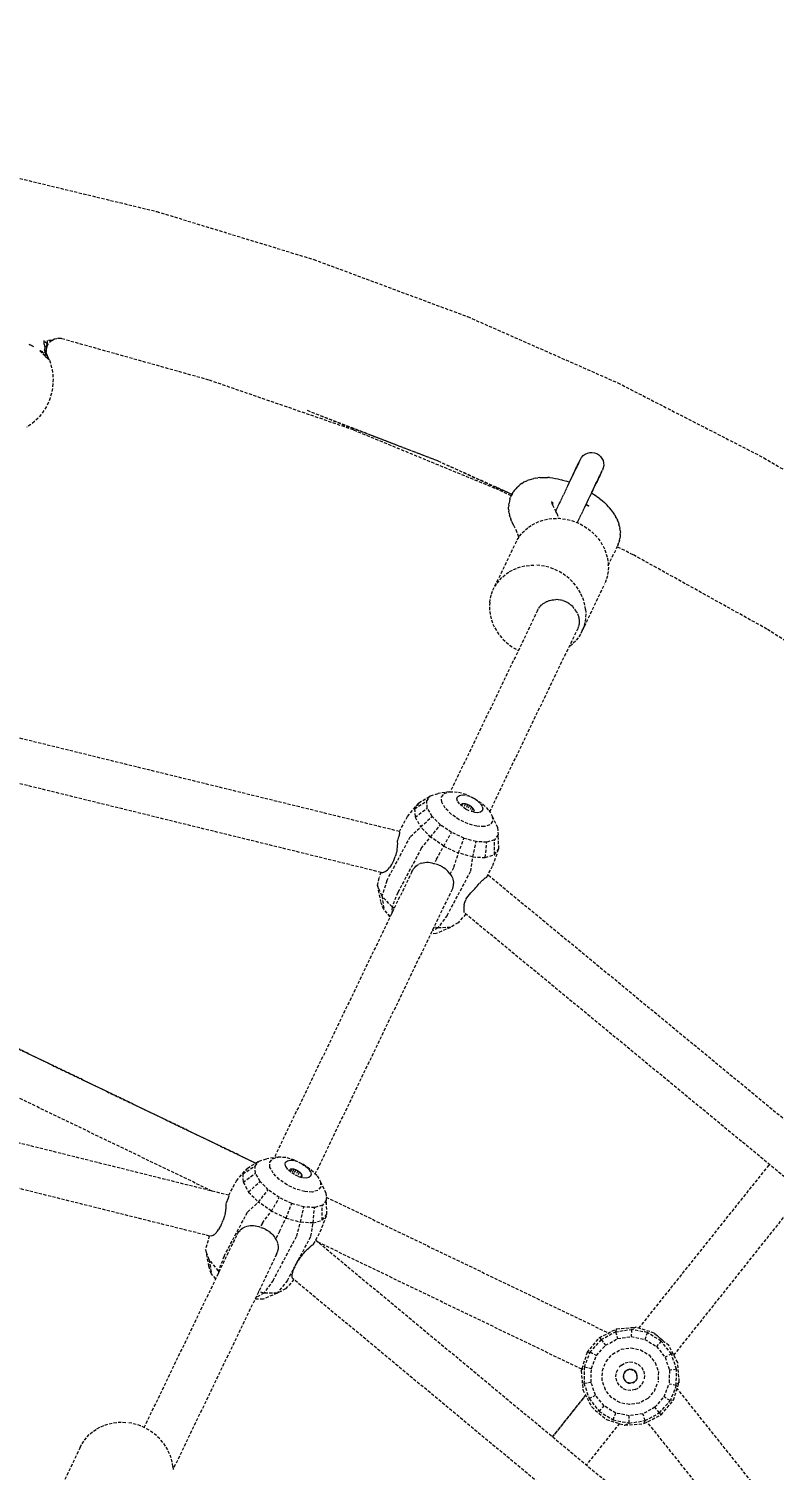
# Model space of a CAD drawing. Header units: millimetres. Extents: x -3111 to 2953, y -2449 to 2811.
# Drawn here: x 569 to 873, y 758 to 1346 of the extents above; entities that cross this region are included whole.
import ezdxf

# ---------------------------------------------------------------- set-up
doc = ezdxf.new("R2010")
doc.units = ezdxf.units.MM
doc.linetypes.add('HIDDEN', pattern=[1.905, 1.27, -0.635])
for name, color, linetype in [('DIKOM_ЗОНА', 90, 'Continuous'), ('DIKOM_ОБЪЕКТ', 7, 'Continuous'), ('DIKOM_РАЗМЕР_ОБЪЕКТА', 7, 'Continuous')]:
    doc.layers.add(name, color=color, linetype=linetype)
doc.styles.add('style1', font='arialbd.ttf', dxfattribs={"width": 0.8})
doc.dimstyles.new('1-50', dxfattribs={"dimtxt": 300, "dimasz": 200, "dimexe": 100, "dimexo": 0, "dimgap": 100, "dimtad": 1, "dimtxsty": 'style1', "dimcen": 200, "dimclrd": 7, "dimclre": 7, "dimclrt": 7, "dimadec": 1, "dimazin": 2, "dimtfac": 1, "dimtmove": 0, "dimatfit": 2, "dimfxl": 0, "dimlwd": 25, "dimlwe": 18, "dimarcsym": 0})

# ---------------------------------------------------------------- blocks, each defined once
blk = doc.blocks.new('*D0')
at = {"layer": 'Defpoints', "color": 0, "transparency": 16777216}
for p in [(1362.98, 623.05), (-717.19, -260.39)]:
    blk.add_point(p, dxfattribs=at)
at = {"layer": 'DIKOM_РАЗМЕР_ОБЪЕКТА', "color": 7, "lineweight": 25, "transparency": 16777216}
for p, q in [((1362.98, 623.05), (2780.32, 1224.99)), ((-533.11, -182.21), (1178.9, 544.87))]:
    blk.add_line(p, q, dxfattribs=at)
at = {"layer": 'DIKOM_РАЗМЕР_ОБЪЕКТА', "color": 7, "transparency": 16777216}
for points in [[(1165.87, 575.55), (1191.93, 514.19), (1362.98, 623.05)], [(-546.14, -151.53), (-520.08, -212.89), (-717.19, -260.39)]]:
    blk.add_solid(points, dxfattribs=at)
at = {"layer": 'DIKOM_РАЗМЕР_ОБЪЕКТА', "color": 7, "transparency": 16777216, "insert": (2050.93, 1228.64), "char_height": 300, "attachment_point": 5, "rotation": 23.01073, "style": 'style1'}
blk.add_mtext('{\\fArial|b0|i0|c204|p34;\\H1.16667x;∅2260}', dxfattribs=at)

msp = doc.modelspace()

# ---------------------------------------------------------------- linework, layer by layer
at = {"layer": 'DIKOM_ЗОНА', "color": 3, "lineweight": 15}
msp.add_circle((322.894, 181.327), 2629.975, dxfattribs=at)
at = {"layer": 'DIKOM_ОБЪЕКТ', "color": 7, "linetype": 'HIDDEN', "lineweight": 15}
for p, q in [((555.651, 1287.102), (620.75, 1271.372)), ((620.75, 1271.372), (684.802, 1251.812)), ((684.802, 1251.812), (747.582, 1228.492)), ((747.582, 1228.492), (808.871, 1201.494)), ((570.608, 1216.153), (568.717, 1217.166)), ((569.686, 1216.662), (568.717, 1217.166)), ((576.096, 1217.369), (574.742, 1218.707)), ((574.742, 1218.707), (574.787, 1217.482)), ((574.787, 1217.482), (575.192, 1215.889)), ((576.096, 1217.369), (575.694, 1216.513)), ((576.272, 1217.002), (575.908, 1216.13)), ((576.13, 1218.716), (576.096, 1217.369)), ((577.939, 1218.828), (576.13, 1218.716)), ((576.272, 1217.002), (576.13, 1218.716)), ((577.939, 1218.828), (576.272, 1217.002)), ((577.939, 1218.828), (579.095, 1219.39)), ((579.095, 1219.39), (580.015, 1219.605)), ((581.602, 1219.633), (580.015, 1219.605)), ((581.896, 1219.514), (581.101, 1219.624)), ((642.026, 1202.634), (581.896, 1219.514)), ((570.608, 1216.153), (569.686, 1216.662)), ((576.733, 1211.027), (573.038, 1214.68)), ((576.195, 1212.464), (573.038, 1214.68)), ((573.038, 1214.68), (575.38, 1213.771)), ((573.038, 1214.68), (575.434, 1212.099)), ((575.192, 1215.889), (575.038, 1214.972)), ((575.38, 1213.771), (575.038, 1214.972)), ((575.699, 1214.263), (575.038, 1214.972)), ((575.694, 1216.513), (575.192, 1215.889)), ((576.195, 1212.464), (575.38, 1213.771)), ((576.258, 1211.421), (575.434, 1212.099)), ((575.714, 1215.207), (575.699, 1214.263)), ((575.838, 1213.426), (575.699, 1214.263)), ((575.908, 1216.13), (575.714, 1215.207)), ((576.195, 1212.464), (575.838, 1213.426)), ((576.974, 1210.679), (576.195, 1212.464)), ((576.733, 1211.027), (576.195, 1212.464)), ((576.733, 1211.027), (576.258, 1211.421)), ((576.974, 1210.679), (577.597, 1208.835)), ((577.597, 1208.835), (578.057, 1206.943)), ((578.057, 1206.943), (578.353, 1205.019)), ((578.232, 1199.194), (577.857, 1197.283)), ((578.44, 1201.129), (578.232, 1199.194)), ((578.353, 1205.019), (578.481, 1203.076)), ((578.481, 1203.076), (578.44, 1201.129)), ((701.069, 1182.275), (642.026, 1202.634)), ((808.871, 1201.494), (868.453, 1170.913)), ((576.62, 1193.595), (575.766, 1191.845)), ((577.318, 1195.413), (576.62, 1193.595)), ((577.857, 1197.283), (577.318, 1195.413)), ((573.623, 1188.599), (572.349, 1187.126)), ((574.765, 1190.176), (573.623, 1188.599)), ((575.766, 1191.845), (574.765, 1190.176)), ((682.121, 1190.293), (735.446, 1169.688)), ((682.121, 1190.293), (699.935, 1183.174)), ((569.445, 1184.539), (567.836, 1183.442)), ((570.953, 1185.769), (569.445, 1184.539)), ((572.349, 1187.126), (570.953, 1185.769)), ((735.446, 1169.688), (699.935, 1183.174)), ((701.069, 1182.275), (758.821, 1158.507)), ((793.388, 1169.84), (793.226, 1169.505)), ((793.226, 1169.505), (793.388, 1169.84)), ((793.504, 1170.082), (793.388, 1169.84)), ((793.388, 1169.84), (793.504, 1170.082)), ((793.598, 1170.276), (794.107, 1171.115)), ((794.107, 1171.115), (794.77, 1171.838)), ((794.77, 1171.838), (795.562, 1172.417)), ((795.562, 1172.417), (796.451, 1172.831)), ((796.451, 1172.831), (797.405, 1173.063)), ((797.405, 1173.063), (798.255, 1173.11)), ((798.255, 1173.11), (799.291, 1172.97)), ((799.291, 1172.97), (800.275, 1172.618)), ((800.275, 1172.618), (801.101, 1172.116)), ((801.101, 1172.116), (801.825, 1171.454)), ((801.825, 1171.454), (802.406, 1170.663)), ((802.406, 1170.663), (802.821, 1169.774)), ((802.821, 1169.774), (803.055, 1168.821)), ((868.453, 1170.913), (926.119, 1136.856)), ((735.446, 1169.688), (765.716, 1156.093)), ((735.446, 1169.688), (758.579, 1159.098)), ((790.937, 1164.751), (790.469, 1163.779)), ((790.469, 1163.779), (790.937, 1164.751)), ((791.375, 1165.66), (790.937, 1164.751)), ((790.937, 1164.751), (791.375, 1165.66)), ((791.779, 1166.5), (791.375, 1165.66)), ((791.375, 1165.66), (791.779, 1166.5)), ((792.148, 1167.266), (791.779, 1166.5)), ((791.779, 1166.5), (792.148, 1167.266)), ((792.479, 1167.954), (792.148, 1167.266)), ((792.148, 1167.266), (792.479, 1167.954)), ((792.77, 1168.558), (792.479, 1167.954)), ((792.479, 1167.954), (792.77, 1168.558)), ((793.02, 1169.076), (792.77, 1168.558)), ((792.77, 1168.558), (793.02, 1169.076)), ((793.226, 1169.505), (793.02, 1169.076)), ((793.02, 1169.076), (793.226, 1169.505)), ((801.785, 1164.23), (801.494, 1163.625)), ((801.494, 1163.625), (801.785, 1164.23)), ((802.035, 1164.749), (801.785, 1164.23)), ((801.785, 1164.23), (802.035, 1164.749)), ((802.242, 1165.178), (802.035, 1164.749)), ((802.035, 1164.749), (802.242, 1165.178)), ((802.404, 1165.513), (802.242, 1165.178)), ((802.242, 1165.178), (802.404, 1165.513)), ((802.52, 1165.755), (802.404, 1165.513)), ((802.404, 1165.513), (802.52, 1165.755)), ((802.949, 1166.871), (802.613, 1165.949)), ((803.098, 1167.841), (802.949, 1166.871)), ((803.055, 1168.821), (803.098, 1167.841)), ((765.647, 1155.972), (758.579, 1159.098)), ((765.348, 1155.364), (758.821, 1158.507)), ((766.734, 1157.71), (767.236, 1158.318)), ((767.805, 1158.943), (767.236, 1158.318)), ((767.805, 1158.943), (768.421, 1159.479)), ((769.051, 1160.026), (768.421, 1159.479)), ((769.741, 1160.494), (769.051, 1160.026)), ((769.741, 1160.494), (770.448, 1160.945)), ((771.174, 1161.32), (770.448, 1160.945)), ((771.174, 1161.32), (771.97, 1161.692)), ((772.716, 1161.968), (771.97, 1161.692)), ((772.716, 1161.968), (773.588, 1162.262)), ((773.588, 1162.262), (774.553, 1162.485)), ((775.274, 1162.651), (774.553, 1162.485)), ((775.274, 1162.651), (776.293, 1162.798)), ((776.995, 1162.862), (776.293, 1162.798)), ((776.995, 1162.862), (778.054, 1162.937)), ((778.054, 1162.937), (779.182, 1162.943)), ((779.182, 1162.943), (780.373, 1162.881)), ((780.949, 1162.846), (780.373, 1162.881)), ((780.949, 1162.846), (782.147, 1162.721)), ((782.147, 1162.721), (783.392, 1162.533)), ((783.392, 1162.533), (784.677, 1162.28)), ((784.677, 1162.28), (785.993, 1161.966)), ((786.341, 1161.87), (785.993, 1161.966)), ((786.341, 1161.87), (787.624, 1161.512)), ((787.779, 1158.194), (787.195, 1156.98)), ((787.624, 1161.512), (788.923, 1161.099)), ((788.353, 1159.385), (787.779, 1158.194)), ((788.912, 1160.547), (788.353, 1159.385)), ((789.454, 1161.67), (788.912, 1160.547)), ((788.923, 1161.099), (789.141, 1161.021)), ((789.141, 1161.021), (789.454, 1161.67)), ((789.974, 1162.75), (789.454, 1161.67)), ((789.454, 1161.67), (789.974, 1162.75)), ((790.469, 1163.779), (789.974, 1162.75)), ((789.974, 1162.75), (790.469, 1163.779)), ((798.986, 1158.417), (798.466, 1157.337)), ((798.466, 1157.337), (798.986, 1158.417)), ((799.482, 1159.447), (798.986, 1158.417)), ((798.986, 1158.417), (799.482, 1159.447)), ((799.951, 1160.42), (799.482, 1159.447)), ((799.482, 1159.447), (799.951, 1160.42)), ((800.389, 1161.329), (799.951, 1160.42)), ((799.951, 1160.42), (800.389, 1161.329)), ((800.793, 1162.17), (800.389, 1161.329)), ((800.389, 1161.329), (800.793, 1162.17)), ((801.162, 1162.937), (800.793, 1162.17)), ((800.793, 1162.17), (801.162, 1162.937)), ((801.494, 1163.625), (801.162, 1162.937)), ((801.162, 1162.937), (801.494, 1163.625)), ((764.371, 1151.657), (764.497, 1152.436)), ((764.634, 1153.276), (764.497, 1152.436)), ((764.868, 1154.094), (764.634, 1153.276)), ((764.868, 1154.094), (765.124, 1154.829)), ((765.471, 1155.66), (765.124, 1154.829)), ((765.855, 1156.342), (765.471, 1155.66)), ((765.855, 1156.342), (766.237, 1157.018)), ((766.734, 1157.71), (766.237, 1157.018)), ((782.21, 1151.796), (781.89, 1153.492)), ((782.311, 1151.599), (782.347, 1153.111)), ((785.412, 1153.279), (784.82, 1152.05)), ((786.008, 1154.515), (785.412, 1153.279)), ((786.603, 1155.752), (786.008, 1154.515)), ((787.195, 1156.98), (786.603, 1155.752)), ((796.206, 1152.644), (795.613, 1151.414)), ((796.791, 1153.858), (796.206, 1152.644)), ((797.365, 1155.051), (796.791, 1153.858)), ((797.924, 1156.213), (797.365, 1155.051)), ((798.466, 1157.337), (797.924, 1156.213)), ((798.15, 1156.681), (798.466, 1157.337)), ((798.15, 1156.681), (798.975, 1156.147)), ((798.975, 1156.147), (800.08, 1155.377)), ((800.08, 1155.377), (800.351, 1155.181)), ((800.351, 1155.181), (801.446, 1154.355)), ((801.446, 1154.355), (802.475, 1153.513)), ((802.475, 1153.513), (803.433, 1152.661)), ((803.433, 1152.661), (804.314, 1151.803)), ((764.332, 1149.999), (764.333, 1150.815)), ((764.332, 1149.999), (764.393, 1149.171)), ((764.371, 1151.657), (764.333, 1150.815)), ((764.514, 1148.325), (764.393, 1149.171)), ((764.514, 1148.325), (764.67, 1147.529)), ((764.908, 1146.664), (764.67, 1147.529)), ((764.908, 1146.664), (765.153, 1145.914)), ((782.21, 1151.796), (783.641, 1148.986)), ((783.662, 1149.645), (783.489, 1149.285)), ((783.94, 1148.311), (783.641, 1148.986)), ((784.236, 1150.836), (783.662, 1149.645)), ((783.94, 1148.311), (784.759, 1146.217)), ((784.82, 1152.05), (784.236, 1150.836)), ((793.244, 1146.494), (792.67, 1145.302)), ((793.829, 1147.709), (793.244, 1146.494)), ((794.421, 1148.939), (793.829, 1147.709)), ((795.018, 1150.176), (794.421, 1148.939)), ((795.613, 1151.414), (795.018, 1150.176)), ((795.751, 1151.699), (796.999, 1151.291)), ((795.836, 1151.875), (796.999, 1151.291)), ((795.897, 1152.003), (796.999, 1151.291)), ((805.113, 1150.944), (804.314, 1151.803)), ((805.113, 1150.944), (805.517, 1150.497)), ((806.258, 1149.607), (805.517, 1150.497)), ((807.042, 1148.537), (806.258, 1149.607)), ((807.61, 1147.63), (807.042, 1148.537)), ((807.61, 1147.63), (807.974, 1147.029)), ((808.447, 1146.115), (807.974, 1147.029)), ((765.498, 1145.04), (765.153, 1145.914)), ((765.498, 1145.04), (765.826, 1144.351)), ((765.826, 1144.351), (766.269, 1143.478)), ((766.269, 1143.478), (767.359, 1141.315)), ((767.212, 1141.689), (768.116, 1139.379)), ((769.904, 1140.285), (771.142, 1141.541)), ((771.142, 1141.541), (772.486, 1142.656)), ((772.486, 1142.656), (773.922, 1143.61)), ((773.922, 1143.61), (775.502, 1144.436)), ((775.502, 1144.436), (777.191, 1145.126)), ((777.191, 1145.126), (778.944, 1145.663)), ((778.944, 1145.663), (780.717, 1146.03)), ((780.717, 1146.03), (782.519, 1146.22)), ((782.519, 1146.22), (784.394, 1146.243)), ((784.394, 1146.243), (786.293, 1146.105)), ((786.293, 1146.105), (788.168, 1145.809)), ((788.168, 1145.809), (789.97, 1145.357)), ((789.97, 1145.357), (791.743, 1144.732)), ((791.743, 1144.732), (793.496, 1143.941)), ((792.67, 1145.302), (792.279, 1144.491)), ((793.496, 1143.941), (795.185, 1143.005)), ((795.185, 1143.005), (796.764, 1141.948)), ((796.764, 1141.948), (798.201, 1140.786)), ((798.201, 1140.786), (799.544, 1139.476)), ((808.447, 1146.115), (808.744, 1145.443)), ((809.11, 1144.53), (808.744, 1145.443)), ((809.11, 1144.53), (809.331, 1143.8)), ((809.581, 1142.9), (809.331, 1143.8)), ((809.581, 1142.9), (809.717, 1142.127)), ((809.842, 1141.249), (809.717, 1142.127)), ((809.842, 1141.249), (809.889, 1140.447)), ((809.883, 1139.602), (809.889, 1140.447)), ((757.914, 1116.897), (767.111, 1135.995)), ((767.111, 1135.995), (767.864, 1137.486)), ((767.864, 1137.486), (768.8, 1138.922)), ((767.974, 1139.909), (768.402, 1138.311)), ((768.8, 1138.922), (769.904, 1140.285)), ((799.544, 1139.476), (800.783, 1138.04)), ((800.783, 1138.04), (801.886, 1136.516)), ((801.886, 1136.516), (802.823, 1134.944)), ((802.823, 1134.944), (803.576, 1133.344)), ((804.958, 1127.027), (808.733, 1134.865)), ((815.088, 1131.411), (808.579, 1134.545)), ((809.068, 1135.682), (808.733, 1134.865)), ((809.068, 1135.682), (809.329, 1136.382)), ((809.558, 1137.173), (809.329, 1136.382)), ((809.558, 1137.173), (809.701, 1137.983)), ((809.838, 1138.788), (809.701, 1137.983)), ((809.883, 1139.602), (809.838, 1138.788)), ((803.576, 1133.344), (804.169, 1131.686)), ((804.169, 1131.686), (804.605, 1129.968)), ((804.605, 1129.968), (804.883, 1128.191)), ((869.679, 1101.077), (815.088, 1131.411)), ((761.945, 1122.443), (763.289, 1123.558)), ((763.289, 1123.558), (764.725, 1124.512)), ((764.725, 1124.512), (766.305, 1125.338)), ((766.305, 1125.338), (767.993, 1126.028)), ((767.993, 1126.028), (769.747, 1126.565)), ((769.747, 1126.565), (771.519, 1126.932)), ((771.519, 1126.932), (773.322, 1127.122)), ((773.322, 1127.122), (775.196, 1127.145)), ((777.096, 1127.007), (775.196, 1127.145)), ((778.971, 1126.711), (777.096, 1127.007)), ((780.773, 1126.259), (778.971, 1126.711)), ((782.546, 1125.634), (780.773, 1126.259)), ((784.299, 1124.843), (782.546, 1125.634)), ((785.988, 1123.907), (784.299, 1124.843)), ((787.567, 1122.85), (785.988, 1123.907)), ((789.004, 1121.689), (787.567, 1122.85)), ((804.605, 1122.797), (804.169, 1121.143)), ((804.883, 1124.534), (804.605, 1122.797)), ((804.883, 1128.191), (805.002, 1126.354)), ((805.002, 1126.354), (804.883, 1124.534)), ((757.32, 1115.326), (757.914, 1116.897)), ((757.914, 1116.897), (758.667, 1118.388)), ((758.667, 1118.388), (759.604, 1119.824)), ((759.604, 1119.824), (760.706, 1121.187)), ((760.706, 1121.187), (761.945, 1122.443)), ((790.347, 1120.378), (789.004, 1121.689)), ((791.586, 1118.942), (790.347, 1120.378)), ((792.69, 1117.418), (791.586, 1118.942)), ((793.626, 1115.846), (792.69, 1117.418)), ((794.379, 1100.473), (803.576, 1119.571)), ((804.169, 1121.143), (803.576, 1119.571)), ((756.608, 1111.935), (756.488, 1110.115)), ((756.608, 1111.935), (756.885, 1113.672)), ((756.885, 1113.672), (757.32, 1115.326)), ((777.803, 1110.917), (778.296, 1111.34)), ((778.306, 1111.348), (778.471, 1111.473)), ((778.471, 1111.472), (779.026, 1111.846)), ((779.026, 1111.846), (779.202, 1111.953)), ((779.364, 1112.037), (779.802, 1112.265)), ((779.802, 1112.265), (779.988, 1112.354)), ((779.988, 1112.354), (780.625, 1112.601)), ((780.625, 1112.601), (780.819, 1112.671)), ((780.819, 1112.671), (781.018, 1112.724)), ((781.018, 1112.724), (781.687, 1112.903)), ((781.687, 1112.902), (781.89, 1112.937)), ((782.015, 1112.957), (782.581, 1113.044)), ((782.582, 1113.044), (782.816, 1113.062)), ((782.816, 1113.062), (783.523, 1113.097)), ((783.763, 1113.091), (783.523, 1113.097)), ((784.476, 1113.053), (783.763, 1113.091)), ((784.72, 1113.023), (784.476, 1113.053)), ((785.431, 1112.913), (784.72, 1113.023)), ((785.675, 1112.857), (785.431, 1112.913)), ((786.376, 1112.677), (785.695, 1112.852)), ((787.348, 1112.325), (786.508, 1112.632)), ((788.226, 1111.902), (787.419, 1112.29)), ((789.057, 1111.396), (788.294, 1111.861)), ((789.546, 1111.031), (789.162, 1111.321)), ((789.74, 1110.885), (789.546, 1111.031)), ((794.379, 1114.246), (793.626, 1115.846)), ((794.972, 1112.588), (794.379, 1114.246)), ((795.408, 1110.87), (794.972, 1112.588)), ((719.789, 1018.53), (357.404, 1107.47)), ((776.147, 1108.685), (740.525, 1034.716)), ((756.488, 1110.115), (756.608, 1108.278)), ((756.608, 1108.278), (756.885, 1106.5)), ((756.885, 1106.5), (757.32, 1104.783)), ((776.147, 1108.685), (776.247, 1108.868)), ((776.249, 1108.871), (776.566, 1109.439)), ((776.684, 1109.608), (777.069, 1110.138)), ((777.069, 1110.138), (777.205, 1110.294)), ((777.329, 1110.428), (777.652, 1110.777)), ((777.652, 1110.777), (777.802, 1110.917)), ((789.929, 1110.727), (789.74, 1110.886)), ((790.458, 1110.239), (789.929, 1110.727)), ((790.629, 1110.064), (790.458, 1110.239)), ((791.102, 1109.53), (790.628, 1110.064)), ((791.664, 1108.769), (791.35, 1109.206)), ((791.791, 1108.572), (791.664, 1108.769)), ((792.138, 1107.965), (791.791, 1108.572)), ((792.234, 1107.779), (792.138, 1107.965)), ((792.354, 1107.507), (792.234, 1107.779)), ((792.425, 1107.344), (792.512, 1107.145)), ((792.512, 1107.145), (792.59, 1106.954)), ((792.59, 1106.954), (792.795, 1106.302)), ((792.795, 1106.301), (792.853, 1106.106)), ((792.853, 1106.106), (792.893, 1105.908)), ((792.893, 1105.908), (792.946, 1105.635)), ((792.971, 1105.511), (793.023, 1105.244)), ((793.023, 1105.244), (793.044, 1105.046)), ((795.685, 1109.093), (795.408, 1110.87)), ((795.685, 1105.436), (795.408, 1103.699)), ((795.685, 1109.093), (795.805, 1107.255)), ((795.805, 1107.255), (795.685, 1105.436)), ((756.59, 1026.588), (792.364, 1100.875)), ((757.32, 1104.783), (757.914, 1103.125)), ((757.914, 1103.125), (758.667, 1101.525)), ((758.667, 1101.525), (759.604, 1099.952)), ((759.604, 1099.952), (760.706, 1098.429)), ((792.612, 1101.48), (792.364, 1100.874)), ((792.687, 1101.658), (792.611, 1101.478)), ((792.744, 1101.847), (792.688, 1101.66)), ((792.817, 1102.108), (792.745, 1101.848)), ((792.919, 1102.479), (792.842, 1102.2)), ((792.957, 1102.672), (792.919, 1102.479)), ((793.057, 1103.324), (792.957, 1102.672)), ((793.044, 1105.046), (793.097, 1104.38)), ((793.076, 1103.519), (793.057, 1103.324)), ((793.084, 1103.765), (793.075, 1103.519)), ((793.098, 1104.182), (793.087, 1103.868)), ((793.097, 1104.38), (793.099, 1104.183)), ((794.379, 1100.473), (793.626, 1098.983)), ((794.972, 1102.045), (794.379, 1100.473)), ((795.408, 1103.699), (794.972, 1102.045)), ((922.409, 1067.609), (869.679, 1101.077)), ((760.706, 1098.429), (761.945, 1096.993)), ((761.945, 1096.993), (763.289, 1095.682)), ((763.289, 1095.682), (764.725, 1094.52)), ((764.725, 1094.52), (766.305, 1093.464)), ((766.305, 1093.464), (767.993, 1092.528)), ((790.347, 1094.927), (789.004, 1093.812)), ((791.586, 1096.183), (790.347, 1094.927)), ((792.69, 1097.546), (791.586, 1096.183)), ((793.626, 1098.983), (792.69, 1097.546)), ((712.341, 1001.824), (355.478, 1089.408)), ((767.993, 1092.528), (768.299, 1092.389)), ((740.275, 1034.728), (735.605, 1034.034)), ((738.043, 1034.018), (740.275, 1034.728)), ((740.275, 1034.728), (743.362, 1034.58)), ((746.931, 1033.591), (743.362, 1034.58)), ((723.059, 1024.677), (727.742, 1030.211)), ((725.912, 1027.765), (730.941, 1030.975)), ((727.742, 1030.211), (725.912, 1027.765)), ((727.742, 1030.211), (732.488, 1033.043)), ((730.941, 1030.975), (732.488, 1033.043)), ((731.149, 1028.077), (730.941, 1030.975)), ((732.488, 1033.043), (735.605, 1034.034)), ((736.934, 1032.536), (738.043, 1034.018)), ((737.083, 1030.46), (736.934, 1032.536)), ((738.471, 1028.041), (737.083, 1030.46)), ((743.22, 1031.906), (743.47, 1032.713)), ((743.491, 1030.891), (743.22, 1031.906)), ((743.47, 1032.713), (744.215, 1033.237)), ((744.254, 1029.772), (743.491, 1030.891)), ((744.215, 1033.237), (745.386, 1033.425)), ((745.436, 1028.658), (744.254, 1029.772)), ((745.119, 1029.51), (744.996, 1029.112)), ((745.486, 1029.767), (745.076, 1028.997)), ((745.486, 1029.767), (745.119, 1029.51)), ((745.386, 1033.425), (746.862, 1033.259)), ((746.062, 1029.86), (745.486, 1029.767)), ((746.789, 1029.778), (745.992, 1028.282)), ((746.789, 1029.778), (746.062, 1029.86)), ((747.594, 1029.531), (746.789, 1029.778)), ((747.594, 1029.531), (746.803, 1027.735)), ((748.5, 1032.755), (746.862, 1033.259)), ((750.551, 1031.881), (746.931, 1033.591)), ((748.401, 1029.142), (747.47, 1027.391)), ((748.401, 1029.142), (747.594, 1029.531)), ((749.13, 1028.649), (748.401, 1029.142)), ((750.139, 1031.965), (748.5, 1032.755)), ((751.62, 1030.965), (750.139, 1031.965)), ((750.551, 1031.881), (753.787, 1029.656)), ((751.62, 1030.965), (752.802, 1029.85)), ((752.802, 1029.85), (753.566, 1028.732)), ((753.566, 1028.732), (753.836, 1027.717)), ((753.787, 1029.656), (756.247, 1027.185)), ((719.772, 1018.499), (723.059, 1024.677)), ((725.912, 1027.765), (726.158, 1024.339)), ((726.158, 1024.339), (731.149, 1028.077)), ((726.158, 1024.339), (728.449, 1020.346)), ((728.449, 1020.346), (733.086, 1024.7)), ((733.086, 1024.7), (731.149, 1028.077)), ((736.52, 1021.251), (733.086, 1024.7)), ((740.932, 1025.57), (738.471, 1028.041)), ((744.167, 1023.346), (740.932, 1025.57)), ((747.787, 1021.636), (744.167, 1023.346)), ((746.917, 1027.658), (745.436, 1028.658)), ((746.917, 1027.658), (748.556, 1026.867)), ((749.13, 1028.649), (748.363, 1026.961)), ((750.194, 1026.364), (748.556, 1026.867)), ((749.711, 1028.101), (748.985, 1026.736)), ((749.13, 1028.649), (749.711, 1028.101)), ((750.087, 1027.551), (749.711, 1028.101)), ((749.84, 1026.473), (750.097, 1026.654)), ((750.22, 1027.051), (749.956, 1026.554)), ((750.22, 1027.051), (750.087, 1027.551)), ((750.097, 1026.654), (750.22, 1027.051)), ((751.67, 1026.197), (750.194, 1026.364)), ((752.841, 1026.385), (751.67, 1026.197)), ((753.586, 1026.909), (752.841, 1026.385)), ((753.836, 1027.717), (753.586, 1026.909)), ((756.247, 1027.185), (757.635, 1024.766)), ((757.635, 1024.766), (759.835, 1020.129)), ((757.635, 1024.766), (757.784, 1022.69)), ((719.706, 1017.311), (719.607, 1016.924)), ((719.784, 1017.673), (719.711, 1017.329)), ((719.824, 1017.943), (719.787, 1017.689)), ((719.843, 1018.3), (719.839, 1018.051)), ((724.237, 1016.503), (728.449, 1020.346)), ((732.509, 1016.267), (728.449, 1020.346)), ((732.509, 1016.267), (736.52, 1021.251)), ((741.036, 1018.146), (736.52, 1021.251)), ((737.849, 1012.596), (741.036, 1018.146)), ((746.09, 1015.76), (741.036, 1018.146)), ((751.356, 1020.647), (747.787, 1021.636)), ((754.443, 1020.498), (751.356, 1020.647)), ((756.675, 1021.208), (754.443, 1020.498)), ((757.784, 1022.69), (756.675, 1021.208)), ((760.042, 1017.231), (758.495, 1015.162)), ((759.835, 1020.129), (760.042, 1017.231)), ((760.323, 1011.514), (760.042, 1017.231)), ((714.625, 998.431), (724.237, 1016.503)), ((718.773, 1011.35), (718.654, 1010.611)), ((718.856, 1012.097), (718.775, 1011.37)), ((718.904, 1012.831), (718.858, 1012.118)), ((718.869, 1014.7), (718.905, 1014.252)), ((718.906, 1014.229), (718.922, 1013.564)), ((718.922, 1013.542), (718.906, 1012.852)), ((719.135, 1015.437), (718.941, 1014.893)), ((728.687, 1011.652), (719.073, 993.58)), ((719.315, 1015.966), (719.142, 1015.458)), ((719.471, 1016.457), (719.322, 1015.987)), ((719.602, 1016.905), (719.477, 1016.476)), ((728.687, 1011.652), (732.509, 1016.267)), ((737.849, 1012.596), (732.509, 1016.267)), ((734.931, 1007.261), (737.849, 1012.596)), ((737.849, 1012.596), (743.824, 1009.774)), ((743.824, 1009.774), (746.09, 1015.76)), ((751.071, 1014.38), (746.09, 1015.76)), ((749.714, 1008.142), (751.071, 1014.38)), ((755.379, 1014.172), (751.071, 1014.38)), ((754.809, 1007.896), (755.379, 1014.172)), ((758.495, 1015.162), (755.379, 1014.172)), ((757.9, 1004.682), (760.323, 1011.514)), ((758.493, 1009.068), (758.495, 1015.162)), ((758.493, 1009.068), (760.323, 1011.514)), ((716.689, 1005.128), (717.087, 1005.863)), ((717.096, 1005.88), (717.24, 1006.188)), ((717.24, 1006.188), (717.467, 1006.67)), ((717.475, 1006.689), (717.815, 1007.525)), ((717.823, 1007.544), (718.071, 1008.292)), ((718.296, 1009.061), (718.077, 1008.309)), ((718.49, 1009.829), (718.301, 1009.079)), ((718.65, 1010.592), (718.527, 1010.004)), ((728.215, 1005.398), (727.711, 1005.151)), ((728.844, 1005.633), (728.237, 1005.407)), ((728.868, 1005.64), (729.496, 1005.808)), ((729.523, 1005.812), (730.167, 1005.92)), ((730.196, 1005.922), (730.855, 1005.971)), ((730.855, 1005.971), (731.53, 1005.959)), ((731.567, 1005.958), (732.254, 1005.885)), ((732.295, 1005.879), (732.987, 1005.745)), ((733.03, 1005.734), (733.722, 1005.536)), ((733.768, 1005.52), (733.965, 1005.445)), ((734.931, 1007.261), (733.965, 1005.445)), ((733.965, 1005.445), (734.492, 1005.34)), ((734.696, 1005.28), (735.04, 1005.18)), ((735.04, 1005.18), (735.656, 1004.985)), ((742.02, 1004.001), (743.824, 1009.774)), ((749.714, 1008.142), (743.824, 1009.774)), ((748.874, 1002.365), (749.714, 1008.142)), ((749.714, 1008.142), (754.809, 1007.896)), ((754.809, 1007.896), (758.493, 1009.068)), ((724.829, 1002.123), (668.666, 885.499)), ((710.817, 996.467), (711.553, 999.792)), ((712.132, 1001.875), (711.553, 999.792)), ((712.342, 1001.823), (712.648, 1001.788)), ((712.698, 1001.785), (713.022, 1001.846)), ((713.128, 1001.896), (713.447, 1001.981)), ((713.464, 1001.988), (713.919, 1002.188)), ((713.935, 1002.196), (714.389, 1002.468)), ((714.403, 1002.478), (714.856, 1002.831)), ((714.87, 1002.843), (715.324, 1003.285)), ((715.336, 1003.299), (715.79, 1003.818)), ((715.801, 1003.833), (716.246, 1004.427)), ((716.256, 1004.443), (716.679, 1005.112)), ((724.839, 1002.14), (725.173, 1002.754)), ((725.176, 1002.758), (725.566, 1003.326)), ((725.577, 1003.343), (726.017, 1003.859)), ((726.03, 1003.873), (726.512, 1004.333)), ((726.528, 1004.347), (727.048, 1004.749)), ((727.065, 1004.761), (727.615, 1005.103)), ((735.656, 1004.985), (735.961, 1004.855)), ((735.961, 1004.855), (736.553, 1004.602)), ((736.553, 1004.602), (736.843, 1004.444)), ((736.843, 1004.445), (737.405, 1004.138)), ((737.405, 1004.138), (737.813, 1003.873)), ((737.826, 1003.865), (738.404, 1003.436)), ((738.442, 1003.407), (738.977, 1002.941)), ((739.009, 1002.91), (739.498, 1002.41)), ((739.262, 984.293), (748.874, 1002.365)), ((739.966, 1001.848), (739.525, 1002.378)), ((740.377, 1001.262), (739.988, 1001.816)), ((740.474, 1001.094), (740.377, 1001.261)), ((740.474, 1001.094), (742.02, 1004.001)), ((740.474, 1001.094), (740.746, 1000.752)), ((740.764, 1000.728), (741.091, 1000.22)), ((741.105, 1000.196), (741.375, 999.662)), ((741.403, 999.591), (741.596, 999.083)), ((754.056, 999.004), (754.431, 999.313)), ((754.446, 999.324), (754.804, 999.59)), ((754.818, 999.599), (755.159, 999.821)), ((755.174, 999.829), (755.379, 999.941)), ((755.379, 999.941), (757.9, 1004.682)), ((1043.733, 763.414), (755.825, 1000.78)), ((685.462, 878.89), (741.226, 994.687)), ((710.817, 996.467), (712.04, 989.944)), ((712.642, 992.241), (710.817, 996.467)), ((714.625, 998.431), (712.642, 992.241)), ((719.073, 993.58), (716.753, 987.759)), ((741.227, 994.689), (741.491, 995.317)), ((741.498, 995.334), (741.688, 995.963)), ((741.601, 999.06), (741.751, 998.488)), ((741.693, 995.98), (741.811, 996.61)), ((741.751, 998.488), (741.837, 997.897)), ((741.814, 996.628), (741.861, 997.25)), ((741.84, 997.877), (741.861, 997.269)), ((748.34, 992.891), (748.864, 993.471)), ((748.875, 993.482), (749.423, 994.033)), ((749.435, 994.044), (750.003, 994.564)), ((750.016, 994.575), (750.307, 994.814)), ((750.307, 994.814), (750.53, 995.118)), ((750.541, 995.132), (750.985, 995.709)), ((750.997, 995.723), (751.441, 996.274)), ((751.453, 996.288), (751.895, 996.81)), ((751.907, 996.824), (752.342, 997.316)), ((752.463, 997.446), (752.782, 997.789)), ((752.795, 997.802), (753.214, 998.227)), ((753.228, 998.241), (753.636, 998.629)), ((753.65, 998.642), (754.043, 998.992)), ((713.437, 986.711), (712.04, 989.944)), ((716.753, 987.759), (712.642, 992.241)), ((712.642, 992.241), (713.437, 986.711)), ((716.753, 987.759), (716.653, 985.144)), ((717.619, 987.15), (716.753, 987.759)), ((746.093, 987.951), (746.073, 987.345)), ((746.185, 988.608), (746.095, 987.967)), ((746.188, 988.624), (746.345, 989.292)), ((746.35, 989.307), (746.585, 989.995)), ((746.59, 990.01), (746.91, 990.712)), ((746.918, 990.726), (747.314, 991.437)), ((747.323, 991.451), (747.789, 992.162)), ((747.799, 992.176), (748.33, 992.88)), ((715.98, 983.749), (713.437, 986.711)), ((716.04, 983.872), (713.437, 986.711)), ((739.262, 984.293), (735.404, 979.179)), ((746.807, 984.886), (743.743, 981.32)), ((746.023, 986.381), (746.008, 986.034)), ((746.009, 986.023), (746.041, 985.733)), ((746.081, 986.784), (746.024, 986.392)), ((746.044, 985.724), (746.128, 985.495)), ((746.074, 987.328), (746.113, 986.93)), ((1029.775, 751.593), (746.254, 985.342)), ((734.792, 976.886), (732.609, 976.793)), ((735.404, 979.179), (733.179, 977.976)), ((735.404, 979.179), (733.928, 979.532)), ((740.556, 979.4), (734.792, 976.886)), ((740.556, 979.4), (735.404, 979.179)), ((743.743, 981.32), (740.556, 979.4)), ((661.126, 883.286), (517.853, 952.283)), ((517.863, 952.212), (661.117, 883.281)), ((650.167, 870.156), (358.796, 942.759)), ((643.335, 871.859), (512.787, 934.743)), ((642.36, 853.552), (357.046, 924.645)), ((655.864, 878.879), (660.888, 882.072)), ((657.768, 881.282), (662.498, 884.105)), ((660.888, 882.072), (662.498, 884.105)), ((661.03, 879.199), (660.888, 882.072)), ((662.498, 884.105), (665.666, 885.052)), ((670.297, 885.742), (665.666, 885.052)), ((666.874, 883.607), (668.027, 885.064)), ((666.975, 881.549), (666.874, 883.607)), ((668.027, 885.064), (670.297, 885.742)), ((673.408, 885.562), (670.297, 885.742)), ((673.142, 882.845), (673.357, 883.669)), ((673.448, 881.821), (673.142, 882.845)), ((673.357, 883.669), (674.071, 884.216)), ((676.987, 884.543), (673.408, 885.562)), ((674.245, 880.697), (673.448, 881.821)), ((674.071, 884.216), (675.213, 884.428)), ((676.671, 884.286), (675.213, 884.428)), ((678.301, 883.806), (676.671, 884.286)), ((676.987, 884.543), (680.6, 882.81)), ((679.944, 883.034), (678.301, 883.806)), ((679.944, 883.034), (681.445, 882.044)), ((680.6, 882.81), (683.814, 880.572)), ((681.445, 882.044), (682.652, 880.934)), ((817.485, 815.957), (870.727, 882.721)), ((650.161, 870.145), (653.32, 876.084)), ((653.32, 876.084), (657.768, 881.282)), ((657.768, 881.282), (655.864, 878.879)), ((655.864, 878.879), (656.032, 875.482)), ((656.032, 875.482), (661.03, 879.199)), ((662.906, 875.833), (661.03, 879.199)), ((668.32, 879.138), (666.975, 881.549)), ((670.745, 876.663), (668.32, 879.138)), ((673.958, 874.424), (670.745, 876.663)), ((675.453, 879.586), (674.245, 880.697)), ((675.023, 880.49), (674.918, 880.084)), ((675.374, 880.759), (675.023, 880.49)), ((675.937, 880.863), (675.321, 879.707)), ((675.937, 880.863), (675.374, 880.759)), ((676.952, 878.597), (675.453, 879.586)), ((676.654, 880.793), (675.937, 880.863)), ((676.654, 880.793), (675.964, 879.249)), ((677.456, 880.558), (676.553, 878.86)), ((677.456, 880.558), (676.654, 880.793)), ((678.596, 877.825), (676.952, 878.597)), ((678.265, 880.178), (677.456, 880.558)), ((678.265, 880.178), (677.459, 878.359)), ((679.002, 879.691), (678.128, 878.045)), ((678.265, 880.178), (679.002, 879.691)), ((678.596, 877.825), (680.226, 877.344)), ((679.597, 879.144), (679.002, 879.691)), ((679.989, 878.591), (679.448, 877.574)), ((679.989, 878.591), (679.597, 879.144)), ((679.769, 877.479), (680.034, 877.682)), ((680.14, 878.087), (679.989, 878.591)), ((680.034, 877.682), (680.14, 878.087)), ((681.684, 877.203), (680.226, 877.344)), ((682.826, 877.415), (681.684, 877.203)), ((682.652, 880.934), (683.449, 879.81)), ((683.541, 877.961), (682.826, 877.415)), ((683.449, 879.81), (683.754, 878.786)), ((683.754, 878.786), (683.541, 877.961)), ((683.814, 880.572), (686.239, 878.097)), ((686.239, 878.097), (687.583, 875.686)), ((656.032, 875.482), (658.251, 871.502)), ((658.251, 871.502), (662.906, 875.833)), ((658.251, 871.502), (662.253, 867.418)), ((662.253, 867.418), (666.291, 872.379)), ((666.291, 872.379), (662.906, 875.833)), ((670.776, 869.254), (666.291, 872.379)), ((677.572, 872.691), (673.958, 874.424)), ((681.15, 871.673), (677.572, 872.691)), ((684.262, 871.493), (681.15, 871.673)), ((686.531, 872.171), (684.262, 871.493)), ((687.685, 873.628), (686.531, 872.171)), ((687.583, 875.686), (689.794, 871.015)), ((687.583, 875.686), (687.685, 873.628)), ((689.794, 871.015), (689.936, 868.142)), ((831.725, 804.945), (884.617, 871.268)), ((648.893, 864.534), (648.81, 863.83)), ((648.95, 865.238), (648.895, 864.558)), ((648.975, 865.918), (648.952, 865.262)), ((649.141, 867.146), (648.958, 866.723)), ((648.967, 866.573), (648.976, 865.943)), ((649.362, 867.666), (649.151, 867.168)), ((649.56, 868.148), (649.371, 867.689)), ((649.734, 868.587), (649.568, 868.169)), ((649.883, 868.983), (649.742, 868.607)), ((650.006, 869.335), (649.89, 869.003)), ((650.115, 869.684), (650.012, 869.352)), ((650.175, 869.936), (650.13, 869.745)), ((657.836, 863.343), (662.253, 867.418)), ((667.556, 863.723), (662.253, 867.418)), ((667.556, 863.723), (670.776, 869.254)), ((675.821, 866.835), (670.776, 869.254)), ((673.52, 860.863), (675.821, 866.835)), ((680.815, 865.414), (675.821, 866.835)), ((679.427, 859.182), (680.815, 865.414)), ((685.159, 865.162), (680.815, 865.414)), ((684.562, 858.884), (685.159, 865.162)), ((688.326, 866.109), (685.159, 865.162)), ((688.308, 860.005), (688.326, 866.109)), ((689.936, 868.142), (688.326, 866.109)), ((689.872, 869.444), (805.076, 814.01)), ((690.212, 862.408), (689.936, 868.142)), ((646.875, 857.633), (647.251, 858.416)), ((647.259, 858.436), (647.61, 859.264)), ((647.618, 859.285), (647.884, 860.027)), ((648.129, 860.792), (647.89, 860.046)), ((648.347, 861.556), (648.135, 860.811)), ((648.223, 845.271), (657.836, 863.343)), ((648.536, 862.315), (648.353, 861.576)), ((648.67, 862.975), (648.54, 862.335)), ((648.807, 863.808), (648.693, 863.088)), ((663.875, 858.842), (662.972, 857.144)), ((663.875, 858.842), (667.556, 863.723)), ((673.52, 860.863), (667.556, 863.723)), ((670.908, 855.383), (673.52, 860.863)), ((673.52, 860.863), (679.427, 859.182)), ((677.863, 853.492), (679.427, 859.182)), ((684.562, 858.884), (679.427, 859.182)), ((683.682, 853.457), (684.562, 858.884)), ((684.562, 858.884), (688.308, 860.005)), ((687.479, 855.283), (690.212, 862.408)), ((688.308, 860.005), (690.212, 862.408)), ((615.66, 775.431), (653.555, 854.122)), ((642.228, 853.584), (640.683, 848.019)), ((642.668, 853.525), (642.875, 853.576)), ((642.996, 853.591), (643.404, 853.719)), ((643.421, 853.727), (643.836, 853.933)), ((643.851, 853.943), (644.269, 854.219)), ((644.285, 854.231), (644.707, 854.586)), ((644.72, 854.6), (645.149, 855.043)), ((645.161, 855.057), (645.594, 855.577)), ((645.606, 855.592), (646.034, 856.185)), ((646.046, 856.202), (646.459, 856.867)), ((646.47, 856.885), (646.564, 857.058)), ((646.564, 857.058), (646.866, 857.614)), ((653.567, 854.142), (653.901, 854.754)), ((653.903, 854.759), (654.294, 855.326)), ((654.308, 855.345), (654.745, 855.857)), ((654.762, 855.874), (655.242, 856.329)), ((655.262, 856.344), (655.778, 856.739)), ((655.801, 856.753), (656.349, 857.087)), ((656.349, 857.087), (656.886, 857.343)), ((656.95, 857.373), (657.552, 857.588)), ((657.583, 857.597), (658.205, 857.751)), ((658.239, 857.757), (658.876, 857.851)), ((658.913, 857.852), (659.566, 857.886)), ((659.566, 857.886), (660.232, 857.859)), ((660.275, 857.855), (660.953, 857.766)), ((660.999, 857.757), (661.681, 857.604)), ((661.729, 857.59), (662.411, 857.374)), ((662.411, 857.374), (662.972, 857.144)), ((663.204, 857.084), (663.647, 856.936)), ((663.746, 856.903), (663.982, 856.829)), ((663.982, 856.829), (664.261, 856.733)), ((664.261, 856.733), (664.879, 856.452)), ((664.879, 856.452), (665.148, 856.329)), ((665.148, 856.329), (665.735, 855.991)), ((665.735, 855.991), (665.99, 855.843)), ((665.99, 855.843), (666.175, 855.717)), ((666.175, 855.717), (666.402, 855.561)), ((666.449, 855.528), (667.011, 855.088)), ((667.052, 855.052), (667.572, 854.574)), ((667.607, 854.537), (668.083, 854.026)), ((668.083, 854.026), (668.512, 853.484)), ((668.25, 835.42), (677.863, 853.492)), ((668.54, 853.447), (668.918, 852.883)), ((668.941, 852.845), (669.257, 852.278)), ((670.908, 855.383), (669.257, 852.278)), ((677.629, 842.076), (683.682, 853.457)), ((684.787, 850.222), (687.479, 855.283)), ((640.683, 848.019), (641.919, 841.367)), ((642.148, 843.886), (640.683, 848.019)), ((669.288, 852.232), (669.602, 851.715)), ((669.602, 851.715), (669.863, 851.172)), ((669.687, 846.134), (669.953, 846.765)), ((669.876, 851.142), (670.078, 850.578)), ((669.959, 846.782), (670.15, 847.411)), ((670.087, 850.549), (670.202, 850.079)), ((670.155, 847.433), (670.276, 848.063)), ((670.233, 849.942), (670.313, 849.347)), ((670.33, 848.711), (670.279, 848.087)), ((670.313, 849.321), (670.33, 848.711)), ((680.396, 846.112), (680.856, 846.665)), ((680.873, 846.684), (681.335, 847.208)), ((681.353, 847.227), (681.514, 847.4)), ((681.514, 847.4), (681.814, 847.721)), ((681.832, 847.74), (682.286, 848.202)), ((682.306, 848.221), (682.753, 848.65)), ((682.773, 848.668), (683.215, 849.062)), ((683.236, 849.079), (683.667, 849.436)), ((683.688, 849.452), (684.104, 849.771)), ((684.126, 849.786), (684.526, 850.063)), ((684.547, 850.076), (684.787, 850.222)), ((916.63, 659.942), (685.614, 851.776)), ((794.13, 799.223), (686.425, 851.103)), ((669.687, 846.133), (627.427, 758.379)), ((643.04, 838.205), (641.919, 841.367)), ((645.961, 839.398), (642.148, 843.886)), ((642.148, 843.886), (643.04, 838.205)), ((648.223, 845.271), (645.961, 839.398)), ((674.069, 835.385), (677.053, 840.993)), ((676.86, 840.604), (676.576, 839.963)), ((677.053, 840.993), (676.87, 840.627)), ((677.053, 840.994), (677.199, 841.316)), ((677.21, 841.339), (677.607, 842.043)), ((677.63, 842.078), (678.052, 842.798)), ((678.066, 842.821), (678.535, 843.569)), ((678.548, 843.589), (678.985, 844.228)), ((678.999, 844.248), (679.444, 844.871)), ((679.459, 844.891), (679.91, 845.494)), ((679.925, 845.513), (680.381, 846.093)), ((644.857, 836.06), (643.04, 838.205)), ((644.859, 836.063), (643.04, 838.205)), ((645.961, 839.398), (645.96, 838.35)), ((646.332, 839.122), (645.961, 839.398)), ((668.25, 835.42), (664.464, 830.297)), ((674.069, 835.385), (669.84, 830.264)), ((676.664, 835.812), (673.347, 831.951)), ((675.911, 837.741), (675.877, 837.333)), ((675.877, 837.316), (675.887, 836.95)), ((675.889, 836.934), (675.949, 836.622)), ((675.995, 838.213), (675.913, 837.759)), ((675.955, 836.609), (676.069, 836.356)), ((676.135, 838.74), (675.999, 838.233)), ((676.327, 839.319), (676.141, 838.761)), ((902.39, 648.37), (676.177, 836.216)), ((676.567, 839.941), (676.335, 839.341)), ((664.464, 830.297), (661.147, 828.4)), ((664.464, 830.297), (662.339, 830.874)), ((669.84, 830.264), (664.225, 827.783)), ((669.84, 830.264), (664.464, 830.297)), ((673.347, 831.951), (669.84, 830.264)), ((664.225, 827.783), (660.86, 827.804)), ((796.324, 806.106), (801.39, 812.106)), ((802.023, 811.312), (797.631, 806.336)), ((801.39, 812.106), (808.366, 815.71)), ((801.39, 812.106), (802.023, 811.312)), ((802.023, 811.312), (807.851, 814.486)), ((802.023, 811.312), (803.861, 809.007)), ((803.861, 809.007), (808.79, 811.691)), ((808.366, 815.71), (807.851, 814.486)), ((807.851, 814.486), (814.414, 815.475)), ((807.851, 814.486), (808.79, 811.691)), ((808.366, 815.71), (816.191, 816.37)), ((808.79, 811.691), (814.34, 812.527)), ((814.414, 815.475), (814.34, 812.527)), ((814.34, 812.527), (819.842, 811.415)), ((816.191, 816.37), (814.414, 815.475)), ((820.919, 814.16), (814.414, 815.475)), ((823.672, 813.985), (816.191, 816.37)), ((820.919, 814.16), (819.842, 811.415)), ((819.842, 811.415), (824.631, 808.489)), ((826.582, 810.699), (820.919, 814.16)), ((824.138, 813.576), (823.808, 813.871)), ((824.395, 813.346), (824.138, 813.575)), ((824.395, 813.346), (824.862, 812.938)), ((824.862, 812.938), (825.131, 812.704)), ((825.131, 812.704), (825.408, 812.467)), ((825.408, 812.467), (825.887, 812.058)), ((825.887, 812.058), (826.164, 811.827)), ((826.164, 811.827), (826.646, 811.424)), ((826.646, 811.424), (826.92, 811.2)), ((826.92, 811.2), (827.4, 810.809)), ((796.324, 806.106), (793.939, 798.625)), ((795.207, 800.158), (797.631, 806.336)), ((796.324, 806.106), (797.631, 806.336)), ((797.631, 806.336), (800.147, 804.798)), ((800.147, 804.798), (803.861, 809.007)), ((804.058, 802.409), (806.719, 805.424)), ((806.719, 805.424), (810.25, 807.347)), ((810.25, 807.347), (814.226, 807.946)), ((814.226, 807.946), (818.168, 807.149)), ((818.168, 807.149), (821.599, 805.052)), ((826.582, 810.699), (824.631, 808.489)), ((824.631, 808.489), (828.131, 804.1)), ((830.72, 805.51), (826.582, 810.699)), ((827.4, 810.809), (827.667, 810.596)), ((827.667, 810.595), (828.01, 810.322)), ((829.672, 808.919), (828.01, 810.322)), ((830.72, 805.51), (828.131, 804.1)), ((833.276, 801.943), (829.672, 808.919)), ((832.834, 799.219), (830.72, 805.51)), ((793.939, 798.625), (795.207, 800.158)), ((795.207, 800.158), (795.041, 793.523)), ((795.207, 800.158), (798.097, 799.573)), ((797.957, 793.963), (798.097, 799.573)), ((798.097, 799.573), (800.147, 804.798)), ((802.589, 798.665), (804.058, 802.409)), ((808.306, 797.93), (809.063, 799.592)), ((810.295, 800.939), (809.063, 799.592)), ((810.295, 800.939), (811.881, 801.84)), ((811.881, 801.84), (813.671, 802.208)), ((813.671, 802.208), (815.487, 802.005)), ((815.487, 802.005), (817.156, 801.248)), ((817.156, 801.248), (818.505, 800.014)), ((818.505, 800.014), (819.407, 798.425)), ((821.599, 805.052), (824.106, 801.909)), ((824.106, 801.909), (825.386, 798.097)), ((828.131, 804.1), (829.918, 798.78)), ((833.936, 794.118), (833.276, 801.943)), ((793.939, 798.625), (794.599, 790.8)), ((795.041, 793.523), (797.957, 793.963)), ((799.744, 788.642), (797.957, 793.963)), ((802.489, 794.646), (802.589, 798.665)), ((803.769, 790.834), (802.489, 794.646)), ((808.1, 796.113), (808.306, 797.93)), ((808.468, 794.318), (808.1, 796.113)), ((809.37, 792.728), (808.468, 794.318)), ((811.167, 797.138), (811.065, 796.244)), ((811.065, 796.244), (811.246, 795.361)), ((811.166, 797.135), (811.246, 795.36)), ((812.145, 798.619), (811.167, 797.137)), ((811.539, 797.956), (811.167, 797.138)), ((811.246, 795.361), (811.69, 794.579)), ((811.246, 795.36), (812.353, 793.973)), ((812.145, 798.619), (811.539, 797.956)), ((811.539, 797.956), (812.145, 798.619)), ((811.69, 794.579), (812.354, 793.972)), ((812.145, 798.619), (813.808, 799.243)), ((813.808, 799.243), (812.145, 798.619)), ((812.145, 798.619), (812.926, 799.062)), ((814.067, 793.499), (812.353, 793.972)), ((812.354, 793.972), (813.175, 793.599)), ((812.926, 799.062), (813.806, 799.243)), ((812.926, 799.062), (813.808, 799.243)), ((813.175, 793.599), (814.069, 793.499)), ((814.7, 799.143), (813.806, 799.243)), ((813.808, 799.243), (815.522, 798.77)), ((815.73, 794.124), (814.067, 793.499)), ((815.73, 794.124), (814.067, 793.499)), ((814.95, 793.68), (814.067, 793.499)), ((814.95, 793.68), (814.069, 793.499)), ((815.521, 798.771), (814.7, 799.143)), ((814.95, 793.68), (815.73, 794.124)), ((816.185, 798.164), (815.521, 798.771)), ((816.629, 797.382), (815.522, 798.77)), ((816.708, 795.606), (815.73, 794.124)), ((815.73, 794.124), (816.336, 794.786)), ((816.336, 794.786), (815.73, 794.124)), ((816.629, 797.382), (816.185, 798.164)), ((816.336, 794.786), (816.708, 795.605)), ((816.81, 796.499), (816.629, 797.382)), ((816.709, 795.607), (816.629, 797.382)), ((816.708, 795.605), (816.81, 796.499)), ((818.812, 793.15), (819.568, 794.813)), ((819.407, 798.425), (819.775, 796.63)), ((819.775, 796.63), (819.568, 794.813)), ((823.817, 790.334), (825.286, 794.077)), ((825.386, 798.097), (825.286, 794.077)), ((829.918, 798.78), (829.778, 793.169)), ((832.834, 799.219), (829.918, 798.78)), ((831.552, 786.636), (833.936, 794.118)), ((832.668, 792.585), (832.834, 799.219)), ((833.936, 794.118), (832.668, 792.585)), ((795.709, 788.65), (782.135, 771.626)), ((794.599, 790.8), (798.203, 783.823)), ((795.041, 793.523), (797.155, 787.232)), ((797.155, 787.232), (799.744, 788.642)), ((803.244, 784.254), (799.744, 788.642)), ((806.276, 787.69), (803.769, 790.834)), ((809.707, 785.593), (806.276, 787.69)), ((810.719, 791.495), (809.37, 792.728)), ((812.387, 790.738), (810.719, 791.495)), ((814.204, 790.535), (812.387, 790.738)), ((815.994, 790.902), (814.204, 790.535)), ((815.994, 790.902), (817.58, 791.803)), ((817.58, 791.803), (818.812, 793.15)), ((821.156, 787.319), (823.817, 790.334)), ((824.014, 783.736), (827.728, 787.944)), ((827.728, 787.944), (829.778, 793.169)), ((830.243, 786.407), (827.728, 787.944)), ((832.668, 792.585), (829.778, 793.169)), ((832.668, 792.585), (830.243, 786.407)), ((932.229, 667.019), (833.069, 791.397)), ((794.82, 787.536), (782.134, 771.627)), ((797.155, 787.232), (801.293, 782.043)), ((798.203, 783.823), (804.203, 778.757)), ((801.293, 782.043), (803.244, 784.254)), ((801.293, 782.043), (806.956, 778.583)), ((808.033, 781.328), (803.244, 784.254)), ((813.649, 784.797), (809.707, 785.593)), ((817.625, 785.396), (813.649, 784.797)), ((821.156, 787.319), (817.625, 785.396)), ((824.014, 783.736), (819.084, 781.052)), ((825.852, 781.431), (824.014, 783.736)), ((825.852, 781.431), (830.243, 786.407)), ((826.485, 780.637), (831.552, 786.636)), ((831.552, 786.636), (830.243, 786.407)), ((597.971, 775.788), (599.659, 776.479)), ((599.659, 776.479), (601.412, 777.016)), ((601.412, 777.016), (603.185, 777.382)), ((603.185, 777.382), (604.987, 777.572)), ((604.987, 777.572), (606.862, 777.596)), ((606.862, 777.596), (608.762, 777.457)), ((610.637, 777.161), (608.762, 777.457)), ((612.439, 776.71), (610.637, 777.161)), ((614.212, 776.085), (612.439, 776.71)), ((615.965, 775.293), (614.212, 776.085)), ((809.496, 777.07), (795.984, 760.126)), ((804.203, 778.757), (811.684, 776.373)), ((806.956, 778.583), (808.033, 781.328)), ((806.956, 778.583), (813.461, 777.268)), ((813.534, 780.215), (808.033, 781.328)), ((811.684, 776.373), (813.461, 777.268)), ((811.684, 776.373), (819.509, 777.033)), ((813.461, 777.268), (813.534, 780.215)), ((813.461, 777.268), (820.024, 778.257)), ((819.084, 781.052), (813.534, 780.215)), ((820.024, 778.257), (819.084, 781.052)), ((819.509, 777.033), (826.485, 780.637)), ((819.509, 777.033), (820.024, 778.257)), ((820.024, 778.257), (825.852, 781.431)), ((911.325, 664.348), (820.855, 777.728)), ((826.485, 780.637), (825.852, 781.431)), ((590.333, 768.838), (591.269, 770.274)), ((591.269, 770.274), (592.372, 771.638)), ((592.372, 771.638), (593.611, 772.894)), ((593.611, 772.894), (594.955, 774.009)), ((594.955, 774.009), (596.391, 774.962)), ((596.391, 774.962), (597.971, 775.788)), ((617.654, 774.357), (615.965, 775.293)), ((619.233, 773.301), (617.654, 774.357)), ((620.669, 772.139), (619.233, 773.301)), ((622.013, 770.828), (620.669, 772.139)), ((623.252, 769.392), (622.013, 770.828)), ((589.579, 767.347), (580.518, 748.531)), ((589.579, 767.347), (590.333, 768.838)), ((624.355, 767.869), (623.252, 769.392)), ((625.291, 766.296), (624.355, 767.869)), ((626.044, 764.696), (625.291, 766.296)), ((626.638, 763.038), (626.044, 764.696)), ((627.073, 761.32), (626.638, 763.038)), ((627.351, 759.543), (627.073, 761.32)), ((627.351, 759.543), (627.471, 757.706))]:
    msp.add_line(p, q, dxfattribs=at)

# ---------------------------------------------------------------- dimensions: what is measured, and where the dimension line sits
at = {"layer": 'DIKOM_РАЗМЕР_ОБЪЕКТА'}
dim = msp.add_diameter_dim_2p(p1=(-717.193, -260.394), p2=(1362.983, 623.048), text='{\\fArial|b0|i0|c204|p34;\\H1.16667x;<>}', dimstyle='1-50', dxfattribs=at)
dim.commit()
dim.dimension.update_dxf_attribs({"geometry": '*D0', "text_midpoint": (2163.697, 963.108), "dimtype": 163})

doc.saveas('drawing.dxf')
